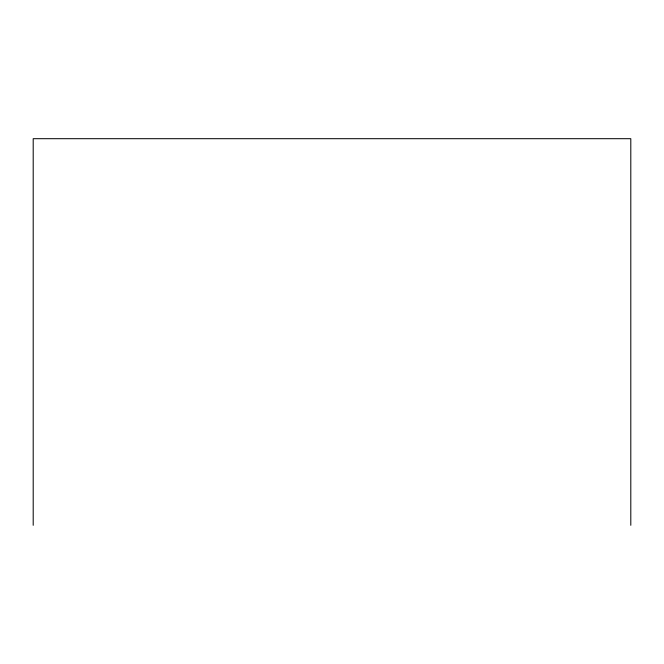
<?xml version="1.0" encoding="UTF-8"?>
<svg xmlns="http://www.w3.org/2000/svg" width="664" height="664" viewBox="0 0 664 664"><rect width="100%" height="100%" fill="white"/><g stroke="black" fill="none" stroke-linecap="round" stroke-linejoin="round"><path stroke-width="1" d="M630.8 525.307L630.8 138.693L33.2 138.693L33.2 525.307"/></g></svg>
